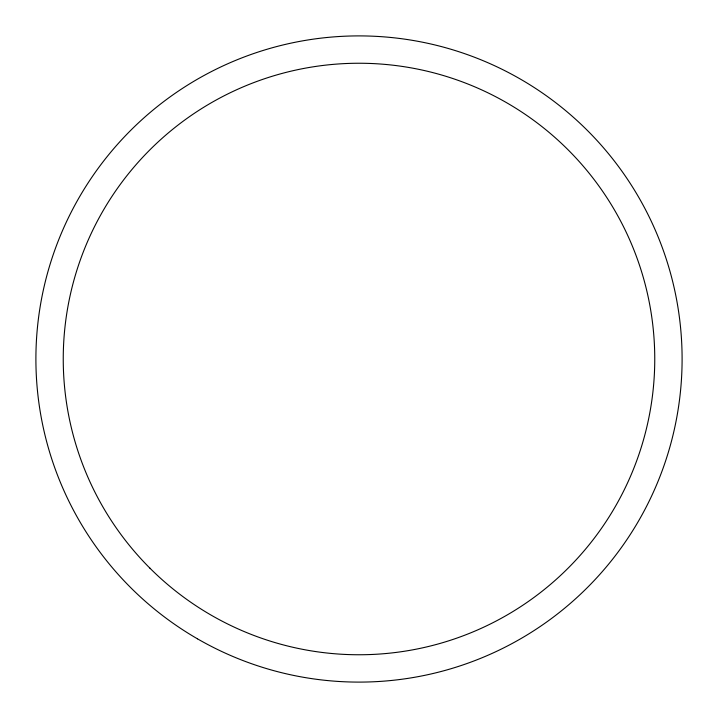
<?xml version="1.0" encoding="UTF-8"?>
<svg xmlns="http://www.w3.org/2000/svg" width="718" height="718" viewBox="0 0 718 718"><rect width="100%" height="100%" fill="white"/><g stroke="black" fill="none" stroke-linecap="round" stroke-linejoin="round"><path stroke-width="1.08" d="M197.45 638.814A323.1 323.1 0 0 0 682.1 359A323.1 323.1 0 0 0 197.45 79.186A323.1 323.1 0 0 0 197.45 638.814M149.874 568.126A295.744 295.744 0 0 0 644.674 435.548A295.744 295.744 0 0 0 282.452 73.326A295.744 295.744 0 0 0 149.874 568.126"/></g></svg>
